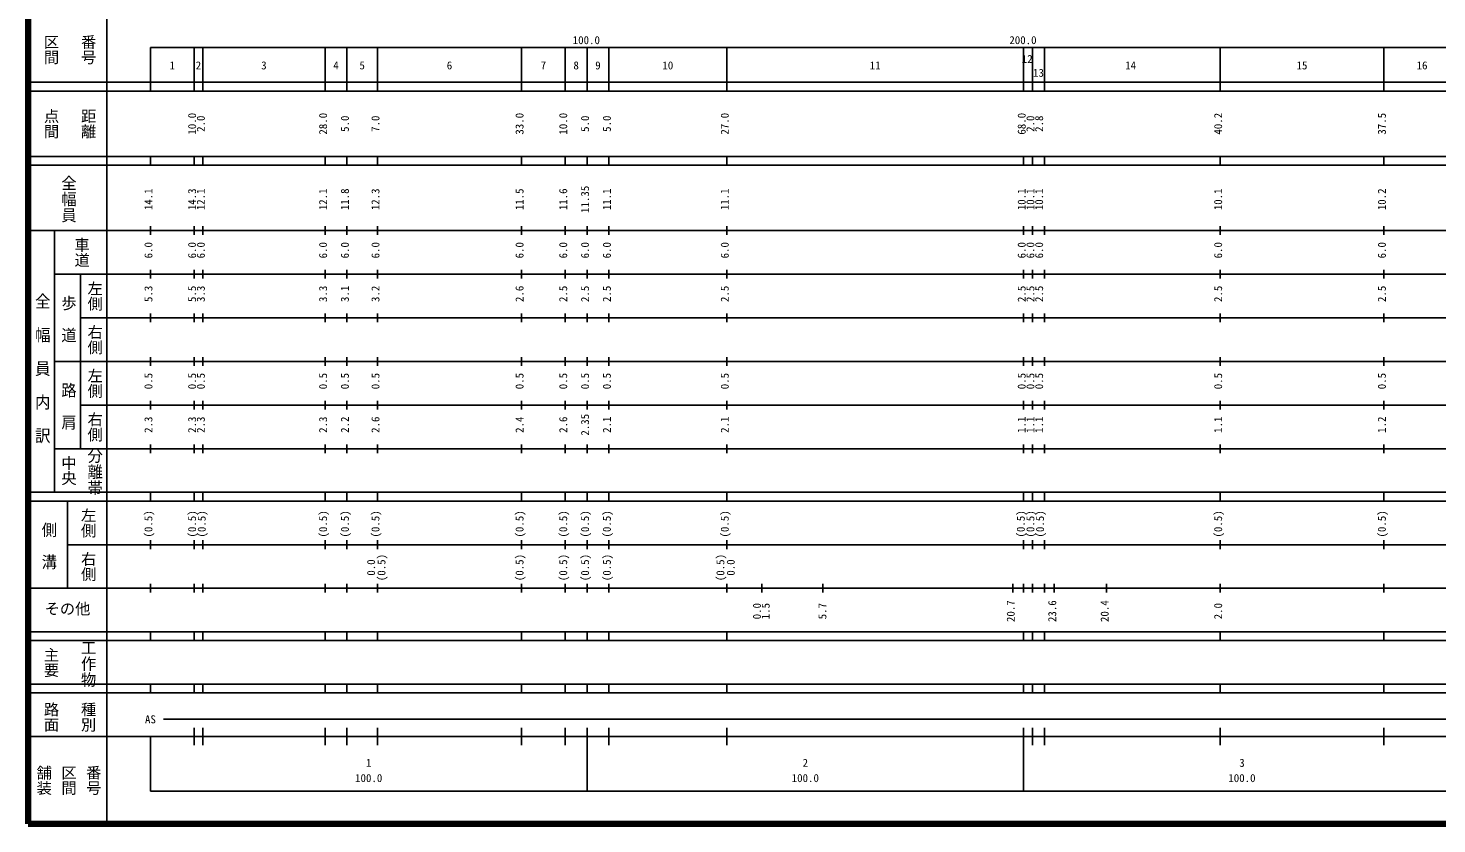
# Model space of a CAD drawing. Units: millimetres on the paper. Extents: x 40 to 680, y 20 to 380.
# Drawn here: x 40 to 362.6, y 20 to 202.4 of the extents above; entities that cross this region are included whole.
import ezdxf
from ezdxf.enums import TextEntityAlignment as Align

# ---------------------------------------------------------------- set-up
doc = ezdxf.new("R2010")
doc.units = ezdxf.units.MM
doc.layers.add('M-TTL', color=2, linetype='Continuous', lineweight=140)
doc.layers.add('M-TTL-BAND', color=7, linetype='Continuous', lineweight=25)
doc.styles.add('@ＭＳ ゴシック', font='')
doc.styles.add('ＭＳ ゴシック', font='')
doc.styles.get('@ＭＳ ゴシック').set_extended_font_data('@MS Gothic')
doc.styles.get('ＭＳ ゴシック').set_extended_font_data('MS Gothic')

msp = doc.modelspace()

# ---------------------------------------------------------------- linework, layer by layer
at = {"layer": 'M-TTL'}
for p, q in [((40, 380), (40, 20)), ((40, 20), (680, 20))]:
    msp.add_line(p, q, dxfattribs=at)
at = {"layer": 'M-TTL-BAND'}
for p, q in [((58, 370), (58, 20)), ((68, 198), (579, 198)), ((68, 198), (68, 188)), ((78, 188), (78, 198)), ((80, 188), (80, 198)), ((108, 188), (108, 198)), ((113, 188), (113, 198)), ((120, 188), (120, 198)), ((153, 188), (153, 198)), ((163, 188), (163, 198)), ((168, 188), (168, 198)), ((173, 188), (173, 198)), ((200, 188), (200, 198)), ((268, 188), (268, 198)), ((270, 188), (270, 198)), ((272.8, 188), (272.8, 198)), ((313, 188), (313, 198)), ((350.5, 188), (350.5, 198)), ((40, 190), (579, 190)), ((40, 188), (579, 188)), ((40, 173), (579, 173)), ((40, 171), (579, 171)), ((68, 171), (68, 173)), ((78, 171), (78, 173)), ((80, 171), (80, 173)), ((108, 171), (108, 173)), ((113, 171), (113, 173)), ((120, 171), (120, 173)), ((153, 171), (153, 173)), ((163, 171), (163, 173)), ((168, 171), (168, 173)), ((173, 171), (173, 173)), ((200, 171), (200, 173)), ((268, 171), (268, 173)), ((270, 171), (270, 173)), ((272.8, 171), (272.8, 173)), ((313, 171), (313, 173)), ((350.5, 171), (350.5, 173)), ((40, 156), (579, 156)), ((46, 96), (46, 156)), ((68, 155), (68, 157)), ((78, 155), (78, 157)), ((80, 155), (80, 157)), ((108, 155), (108, 157)), ((113, 155), (113, 157)), ((120, 155), (120, 157)), ((153, 155), (153, 157)), ((163, 155), (163, 157)), ((168, 155), (168, 157)), ((173, 155), (173, 157)), ((200, 155), (200, 157)), ((268, 155), (268, 157)), ((270, 155), (270, 157)), ((272.8, 155), (272.8, 157)), ((313, 155), (313, 157)), ((350.5, 155), (350.5, 157)), ((46, 146), (579, 146)), ((52, 146), (52, 106)), ((68, 145), (68, 147)), ((78, 145), (78, 147)), ((80, 145), (80, 147)), ((108, 145), (108, 147)), ((113, 145), (113, 147)), ((120, 145), (120, 147)), ((153, 145), (153, 147)), ((163, 145), (163, 147)), ((168, 145), (168, 147)), ((173, 145), (173, 147)), ((200, 145), (200, 147)), ((268, 145), (268, 147)), ((270, 145), (270, 147)), ((272.8, 145), (272.8, 147)), ((313, 145), (313, 147)), ((350.5, 145), (350.5, 147)), ((52, 136), (579, 136)), ((68, 135), (68, 137)), ((78, 135), (78, 137)), ((80, 135), (80, 137)), ((108, 135), (108, 137)), ((113, 135), (113, 137)), ((120, 135), (120, 137)), ((153, 135), (153, 137)), ((163, 135), (163, 137)), ((168, 135), (168, 137)), ((173, 135), (173, 137)), ((200, 135), (200, 137)), ((268, 135), (268, 137)), ((270, 135), (270, 137)), ((272.8, 135), (272.8, 137)), ((313, 135), (313, 137)), ((350.5, 135), (350.5, 137)), ((46, 126), (579, 126)), ((68, 125), (68, 127)), ((78, 125), (78, 127)), ((80, 125), (80, 127)), ((108, 125), (108, 127)), ((113, 125), (113, 127)), ((120, 125), (120, 127)), ((153, 125), (153, 127)), ((163, 125), (163, 127)), ((168, 125), (168, 127)), ((173, 125), (173, 127)), ((200, 125), (200, 127)), ((268, 125), (268, 127)), ((270, 125), (270, 127)), ((272.8, 125), (272.8, 127)), ((313, 125), (313, 127)), ((350.5, 125), (350.5, 127)), ((68, 115), (68, 117)), ((78, 115), (78, 117)), ((80, 115), (80, 117)), ((108, 115), (108, 117)), ((113, 115), (113, 117)), ((120, 115), (120, 117)), ((153, 115), (153, 117)), ((163, 115), (163, 117)), ((168, 115), (168, 117)), ((173, 115), (173, 117)), ((200, 115), (200, 117)), ((268, 115), (268, 117)), ((270, 115), (270, 117)), ((272.8, 115), (272.8, 117)), ((313, 115), (313, 117)), ((350.5, 115), (350.5, 117)), ((52, 116), (579, 116)), ((68, 105), (68, 107)), ((78, 105), (78, 107)), ((80, 105), (80, 107)), ((108, 105), (108, 107)), ((113, 105), (113, 107)), ((120, 105), (120, 107)), ((153, 105), (153, 107)), ((163, 105), (163, 107)), ((168, 105), (168, 107)), ((173, 105), (173, 107)), ((200, 105), (200, 107)), ((268, 105), (268, 107)), ((270, 105), (270, 107)), ((272.8, 105), (272.8, 107)), ((313, 105), (313, 107)), ((350.5, 105), (350.5, 107)), ((46, 106), (579, 106)), ((40, 96), (579, 96)), ((40, 94), (579, 94)), ((49, 94), (49, 74)), ((68, 94), (68, 96)), ((78, 94), (78, 96)), ((80, 94), (80, 96)), ((108, 94), (108, 96)), ((113, 94), (113, 96)), ((120, 94), (120, 96)), ((153, 94), (153, 96)), ((163, 94), (163, 96)), ((168, 94), (168, 96)), ((173, 94), (173, 96)), ((200, 94), (200, 96)), ((268, 94), (268, 96)), ((270, 94), (270, 96)), ((272.8, 94), (272.8, 96)), ((313, 94), (313, 96)), ((350.5, 94), (350.5, 96)), ((49, 84), (579, 84)), ((68, 83), (68, 85)), ((78, 83), (78, 85)), ((80, 83), (80, 85)), ((108, 83), (108, 85)), ((113, 83), (113, 85)), ((120, 83), (120, 85)), ((153, 83), (153, 85)), ((163, 83), (163, 85)), ((168, 83), (168, 85)), ((173, 83), (173, 85)), ((200, 83), (200, 85)), ((268, 83), (268, 85)), ((270, 83), (270, 85)), ((272.8, 83), (272.8, 85)), ((313, 83), (313, 85)), ((350.5, 83), (350.5, 85)), ((68, 73), (68, 75)), ((78, 73), (78, 75)), ((80, 73), (80, 75)), ((108, 73), (108, 75)), ((113, 73), (113, 75)), ((120, 73), (120, 75)), ((153, 73), (153, 75)), ((163, 73), (163, 75)), ((168, 73), (168, 75)), ((173, 73), (173, 75)), ((200, 73), (200, 75)), ((208, 73), (208, 75)), ((222, 73), (222, 75)), ((265.5, 73), (265.5, 75)), ((268, 73), (268, 75)), ((270, 73), (270, 75)), ((272.8, 73), (272.8, 75)), ((275, 73), (275, 75)), ((287, 73), (287, 75)), ((313, 73), (313, 75)), ((350.5, 73), (350.5, 75)), ((40, 74), (579, 74)), ((40, 64), (579, 64)), ((40, 62), (579, 62)), ((68, 62), (68, 64)), ((78, 62), (78, 64)), ((80, 62), (80, 64)), ((108, 62), (108, 64)), ((113, 62), (113, 64)), ((120, 62), (120, 64)), ((153, 62), (153, 64)), ((163, 62), (163, 64)), ((168, 62), (168, 64)), ((173, 62), (173, 64)), ((200, 62), (200, 64)), ((268, 62), (268, 64)), ((270, 62), (270, 64)), ((272.8, 62), (272.8, 64)), ((313, 62), (313, 64)), ((350.5, 62), (350.5, 64)), ((40, 52), (579, 52)), ((68, 50), (68, 52)), ((78, 50), (78, 52)), ((80, 50), (80, 52)), ((108, 50), (108, 52)), ((113, 50), (113, 52)), ((120, 50), (120, 52)), ((153, 50), (153, 52)), ((163, 50), (163, 52)), ((168, 50), (168, 52)), ((173, 50), (173, 52)), ((200, 50), (200, 52)), ((268, 50), (268, 52)), ((270, 50), (270, 52)), ((272.8, 50), (272.8, 52)), ((313, 50), (313, 52)), ((350.5, 50), (350.5, 52)), ((40, 50), (579, 50)), ((71, 44), (565, 44)), ((78, 38), (78, 42)), ((80, 38), (80, 42)), ((108, 38), (108, 42)), ((113, 38), (113, 42)), ((120, 38), (120, 42)), ((153, 38), (153, 42)), ((163, 38), (163, 42)), ((168, 27.5), (168, 42)), ((173, 38), (173, 42)), ((200, 38), (200, 42)), ((268, 27.5), (268, 42)), ((270, 38), (270, 42)), ((272.8, 38), (272.8, 42)), ((313, 38), (313, 42)), ((350.5, 38), (350.5, 42)), ((40, 40), (579, 40)), ((68, 40), (68, 27.5)), ((68, 27.5), (579, 27.5))]:
    msp.add_line(p, q, dxfattribs=at)

# ---------------------------------------------------------------- texts
for s, height, rotation, style, p in [('区間', 2.566, 270, '@ＭＳ ゴシック', (43.25, 201)), ('番号', 2.566, 270, '@ＭＳ ゴシック', (51.75, 201)), ('点間', 2.566, 270, '@ＭＳ ゴシック', (43.25, 184)), ('距離', 2.566, 270, '@ＭＳ ゴシック', (51.75, 184)), ('10.0', 1.833, 90, 'ＭＳ ゴシック', (79, 178)), ('2.0', 1.833, 90, 'ＭＳ ゴシック', (81, 178.625)), ('28.0', 1.833, 90, 'ＭＳ ゴシック', (109, 178)), ('5.0', 1.833, 90, 'ＭＳ ゴシック', (114, 178.625)), ('7.0', 1.833, 90, 'ＭＳ ゴシック', (121, 178.625)), ('33.0', 1.833, 90, 'ＭＳ ゴシック', (154, 178)), ('10.0', 1.833, 90, 'ＭＳ ゴシック', (164, 178)), ('5.0', 1.833, 90, 'ＭＳ ゴシック', (169, 178.625)), ('5.0', 1.833, 90, 'ＭＳ ゴシック', (174, 178.625)), ('27.0', 1.833, 90, 'ＭＳ ゴシック', (201, 178)), ('68.0', 1.833, 90, 'ＭＳ ゴシック', (269, 178)), ('2.0', 1.833, 90, 'ＭＳ ゴシック', (271, 178.625)), ('2.8', 1.833, 90, 'ＭＳ ゴシック', (273, 178.625)), ('40.2', 1.833, 90, 'ＭＳ ゴシック', (314, 178)), ('37.5', 1.833, 90, 'ＭＳ ゴシック', (351.5, 178)), ('14.1', 1.833, 90, 'ＭＳ ゴシック', (69, 160.674)), ('14.3', 1.833, 90, 'ＭＳ ゴシック', (79, 160.674)), ('12.1', 1.833, 90, 'ＭＳ ゴシック', (81, 160.674)), ('12.1', 1.833, 90, 'ＭＳ ゴシック', (109, 160.674)), ('11.8', 1.833, 90, 'ＭＳ ゴシック', (114, 160.674)), ('12.3', 1.833, 90, 'ＭＳ ゴシック', (121, 160.674)), ('11.5', 1.833, 90, 'ＭＳ ゴシック', (154, 160.674)), ('11.6', 1.833, 90, 'ＭＳ ゴシック', (164, 160.674)), ('11.35', 1.833, 90, 'ＭＳ ゴシック', (169, 160.049)), ('11.1', 1.833, 90, 'ＭＳ ゴシック', (174, 160.674)), ('11.1', 1.833, 90, 'ＭＳ ゴシック', (201, 160.674)), ('10.1', 1.833, 90, 'ＭＳ ゴシック', (269, 160.674)), ('10.1', 1.833, 90, 'ＭＳ ゴシック', (271, 160.674)), ('10.1', 1.833, 90, 'ＭＳ ゴシック', (273, 160.674)), ('10.1', 1.833, 90, 'ＭＳ ゴシック', (314, 160.674)), ('10.2', 1.833, 90, 'ＭＳ ゴシック', (351.5, 160.674)), ('車道', 2.566, 270, '@ＭＳ ゴシック', (50.25, 154.5)), ('6.0', 1.833, 90, 'ＭＳ ゴシック', (69, 149.625)), ('6.0', 1.833, 90, 'ＭＳ ゴシック', (79, 149.625)), ('6.0', 1.833, 90, 'ＭＳ ゴシック', (81, 149.625)), ('6.0', 1.833, 90, 'ＭＳ ゴシック', (109, 149.625)), ('6.0', 1.833, 90, 'ＭＳ ゴシック', (114, 149.625)), ('6.0', 1.833, 90, 'ＭＳ ゴシック', (121, 149.625)), ('6.0', 1.833, 90, 'ＭＳ ゴシック', (154, 149.625)), ('6.0', 1.833, 90, 'ＭＳ ゴシック', (164, 149.625)), ('6.0', 1.833, 90, 'ＭＳ ゴシック', (169, 149.625)), ('6.0', 1.833, 90, 'ＭＳ ゴシック', (174, 149.625)), ('6.0', 1.833, 90, 'ＭＳ ゴシック', (201, 149.625)), ('6.0', 1.833, 90, 'ＭＳ ゴシック', (269, 149.625)), ('6.0', 1.833, 90, 'ＭＳ ゴシック', (271, 149.625)), ('6.0', 1.833, 90, 'ＭＳ ゴシック', (273, 149.625)), ('6.0', 1.833, 90, 'ＭＳ ゴシック', (314, 149.625)), ('6.0', 1.833, 90, 'ＭＳ ゴシック', (351.5, 149.625)), ('左側', 2.566, 270, '@ＭＳ ゴシック', (53.25, 144.5)), ('5.3', 1.833, 90, 'ＭＳ ゴシック', (69, 139.625)), ('5.5', 1.833, 90, 'ＭＳ ゴシック', (79, 139.625)), ('3.3', 1.833, 90, 'ＭＳ ゴシック', (81, 139.625)), ('3.3', 1.833, 90, 'ＭＳ ゴシック', (109, 139.625)), ('3.1', 1.833, 90, 'ＭＳ ゴシック', (114, 139.625)), ('3.2', 1.833, 90, 'ＭＳ ゴシック', (121, 139.625)), ('2.6', 1.833, 90, 'ＭＳ ゴシック', (154, 139.625)), ('2.5', 1.833, 90, 'ＭＳ ゴシック', (164, 139.625)), ('2.5', 1.833, 90, 'ＭＳ ゴシック', (169, 139.625)), ('2.5', 1.833, 90, 'ＭＳ ゴシック', (174, 139.625)), ('2.5', 1.833, 90, 'ＭＳ ゴシック', (201, 139.625)), ('2.5', 1.833, 90, 'ＭＳ ゴシック', (269, 139.625)), ('2.5', 1.833, 90, 'ＭＳ ゴシック', (271, 139.625)), ('2.5', 1.833, 90, 'ＭＳ ゴシック', (273, 139.625)), ('2.5', 1.833, 90, 'ＭＳ ゴシック', (314, 139.625)), ('2.5', 1.833, 90, 'ＭＳ ゴシック', (351.5, 139.625)), ('右側', 2.566, 270, '@ＭＳ ゴシック', (53.25, 134.5)), ('左側', 2.566, 270, '@ＭＳ ゴシック', (53.25, 124.5)), ('0.5', 1.833, 90, 'ＭＳ ゴシック', (69, 119.625)), ('0.5', 1.833, 90, 'ＭＳ ゴシック', (79, 119.625)), ('0.5', 1.833, 90, 'ＭＳ ゴシック', (81, 119.625)), ('0.5', 1.833, 90, 'ＭＳ ゴシック', (109, 119.625)), ('0.5', 1.833, 90, 'ＭＳ ゴシック', (114, 119.625)), ('0.5', 1.833, 90, 'ＭＳ ゴシック', (121, 119.625)), ('0.5', 1.833, 90, 'ＭＳ ゴシック', (154, 119.625)), ('0.5', 1.833, 90, 'ＭＳ ゴシック', (164, 119.625)), ('0.5', 1.833, 90, 'ＭＳ ゴシック', (169, 119.625)), ('0.5', 1.833, 90, 'ＭＳ ゴシック', (174, 119.625)), ('0.5', 1.833, 90, 'ＭＳ ゴシック', (201, 119.625)), ('0.5', 1.833, 90, 'ＭＳ ゴシック', (269, 119.625)), ('0.5', 1.833, 90, 'ＭＳ ゴシック', (271, 119.625)), ('0.5', 1.833, 90, 'ＭＳ ゴシック', (273, 119.625)), ('0.5', 1.833, 90, 'ＭＳ ゴシック', (314, 119.625)), ('0.5', 1.833, 90, 'ＭＳ ゴシック', (351.5, 119.625)), ('右側', 2.566, 270, '@ＭＳ ゴシック', (53.25, 114.5)), ('2.3', 1.833, 90, 'ＭＳ ゴシック', (69, 109.625)), ('2.3', 1.833, 90, 'ＭＳ ゴシック', (79, 109.625)), ('2.3', 1.833, 90, 'ＭＳ ゴシック', (81, 109.625)), ('2.3', 1.833, 90, 'ＭＳ ゴシック', (109, 109.625)), ('2.2', 1.833, 90, 'ＭＳ ゴシック', (114, 109.625)), ('2.6', 1.833, 90, 'ＭＳ ゴシック', (121, 109.625)), ('2.4', 1.833, 90, 'ＭＳ ゴシック', (154, 109.625)), ('2.6', 1.833, 90, 'ＭＳ ゴシック', (164, 109.625)), ('2.35', 1.833, 90, 'ＭＳ ゴシック', (169, 109)), ('2.1', 1.833, 90, 'ＭＳ ゴシック', (174, 109.625)), ('2.1', 1.833, 90, 'ＭＳ ゴシック', (201, 109.625)), ('1.1', 1.833, 90, 'ＭＳ ゴシック', (269, 109.625)), ('1.1', 1.833, 90, 'ＭＳ ゴシック', (271, 109.625)), ('1.1', 1.833, 90, 'ＭＳ ゴシック', (273, 109.625)), ('1.1', 1.833, 90, 'ＭＳ ゴシック', (314, 109.625)), ('1.2', 1.833, 90, 'ＭＳ ゴシック', (351.5, 109.625)), ('中央', 2.566, 270, '@ＭＳ ゴシック', (47.25, 104.5)), ('左側', 2.566, 270, '@ＭＳ ゴシック', (51.75, 92.5)), ('(0.5)', 1.833, 90, 'ＭＳ ゴシック', (69, 85.639)), ('(0.5)', 1.833, 90, 'ＭＳ ゴシック', (79, 85.639)), ('(0.5)', 1.833, 90, 'ＭＳ ゴシック', (81.2, 85.639)), ('(0.5)', 1.833, 90, 'ＭＳ ゴシック', (109, 85.639)), ('(0.5)', 1.833, 90, 'ＭＳ ゴシック', (114, 85.639)), ('(0.5)', 1.833, 90, 'ＭＳ ゴシック', (121, 85.639)), ('(0.5)', 1.833, 90, 'ＭＳ ゴシック', (154, 85.639)), ('(0.5)', 1.833, 90, 'ＭＳ ゴシック', (164, 85.639)), ('(0.5)', 1.833, 90, 'ＭＳ ゴシック', (169, 85.639)), ('(0.5)', 1.833, 90, 'ＭＳ ゴシック', (174, 85.639)), ('(0.5)', 1.833, 90, 'ＭＳ ゴシック', (201, 85.639)), ('(0.5)', 1.833, 90, 'ＭＳ ゴシック', (268.8, 85.639)), ('(0.5)', 1.833, 90, 'ＭＳ ゴシック', (271, 85.639)), ('(0.5)', 1.833, 90, 'ＭＳ ゴシック', (273.2, 85.639)), ('(0.5)', 1.833, 90, 'ＭＳ ゴシック', (314, 85.639)), ('(0.5)', 1.833, 90, 'ＭＳ ゴシック', (351.5, 85.639)), ('右側', 2.566, 270, '@ＭＳ ゴシック', (51.75, 82.5)), ('(0.5)', 1.833, 90, 'ＭＳ ゴシック', (122.37, 75.639)), ('(0.5)', 1.833, 90, 'ＭＳ ゴシック', (154, 75.639)), ('(0.5)', 1.833, 90, 'ＭＳ ゴシック', (164, 75.639)), ('(0.5)', 1.833, 90, 'ＭＳ ゴシック', (169, 75.639)), ('(0.5)', 1.833, 90, 'ＭＳ ゴシック', (174, 75.639)), ('(0.5)', 1.833, 90, 'ＭＳ ゴシック', (200, 75.639)), ('0.0', 1.833, 90, 'ＭＳ ゴシック', (120, 76.889)), ('0.0', 1.833, 90, 'ＭＳ ゴシック', (202.37, 76.889)), ('20.7', 1.833, 90, 'ＭＳ ゴシック', (266.5, 66.264)), ('23.6', 1.833, 90, 'ＭＳ ゴシック', (276, 66.264)), ('20.4', 1.833, 90, 'ＭＳ ゴシック', (288, 66.264)), ('0.0', 1.833, 90, 'ＭＳ ゴシック', (208.37, 66.889)), ('1.5', 1.833, 90, 'ＭＳ ゴシック', (210.37, 66.889)), ('5.7', 1.833, 90, 'ＭＳ ゴシック', (223.37, 66.889)), ('2.0', 1.833, 90, 'ＭＳ ゴシック', (314, 66.889)), ('主要', 2.566, 270, '@ＭＳ ゴシック', (43.25, 60.5)), ('路面', 2.566, 270, '@ＭＳ ゴシック', (43.25, 48)), ('種別', 2.566, 270, '@ＭＳ ゴシック', (51.75, 48)), ('舗装', 2.566, 270, '@ＭＳ ゴシック', (41.583, 33.5)), ('区間', 2.566, 270, '@ＭＳ ゴシック', (47.25, 33.5)), ('番号', 2.566, 270, '@ＭＳ ゴシック', (52.917, 33.5))]:
    msp.add_text(s, height=height, rotation=rotation, dxfattribs=dict(at, style=style)).set_placement(p, align=Align.BOTTOM_LEFT)
at = {"layer": 'M-TTL-BAND', "style": 'ＭＳ ゴシック'}
for s, height, p in [('100.0', 1.833, (164.719, 198.195)), ('200.0', 1.833, (264.719, 198.195)), ('1', 1.833, (72.375, 192.405)), ('2', 1.833, (78.375, 192.405)), ('3', 1.833, (93.375, 192.405)), ('4', 1.833, (109.875, 192.405)), ('5', 1.833, (115.875, 192.405)), ('6', 1.833, (135.875, 192.405)), ('7', 1.833, (157.375, 192.405)), ('8', 1.833, (164.875, 192.405)), ('9', 1.833, (169.875, 192.405)), ('10', 1.833, (185.25, 192.405)), ('11', 1.833, (232.75, 192.405)), ('12', 1.833, (267.565, 193.875)), ('14', 1.833, (291.25, 192.405)), ('15', 1.833, (330.5, 192.405)), ('16', 1.833, (358, 192.405)), ('13', 1.833, (270.158, 190.707)), ('その他', 2.566, (43.75, 67.25)), ('AS', 1.833, (66.75, 42.5)), ('1', 1.833, (117.375, 32.523)), ('2', 1.833, (217.375, 32.523)), ('3', 1.833, (317.375, 32.523)), ('100.0', 1.833, (114.875, 29.033)), ('100.0', 1.833, (214.875, 29.033)), ('100.0', 1.833, (314.875, 29.033))]:
    msp.add_text(s, height=height, dxfattribs=at).set_placement(p, align=Align.BOTTOM_LEFT)
at = {"layer": 'M-TTL-BAND', "style": '@ＭＳ ゴシック'}
for s, width, p in [('全幅員', 1.05, (47.25, 168.75)), ('全\u3000幅\u3000員\u3000内\u3000訳', 1.1, (41.25, 141.75)), ('歩\u3000道', 1.05, (47.25, 141.25)), ('路\u3000肩', 1.05, (47.25, 121.25)), ('分離帯', 1.05, (53.25, 106.25)), ('側\u3000溝', 1.05, (42.75, 89.25)), ('工作物', 1.05, (51.75, 62.25))]:
    msp.add_text(s, height=2.566, rotation=270, dxfattribs=dict(at, width=width)).set_placement(p, align=Align.BOTTOM_LEFT)

doc.saveas('drawing.dxf')
